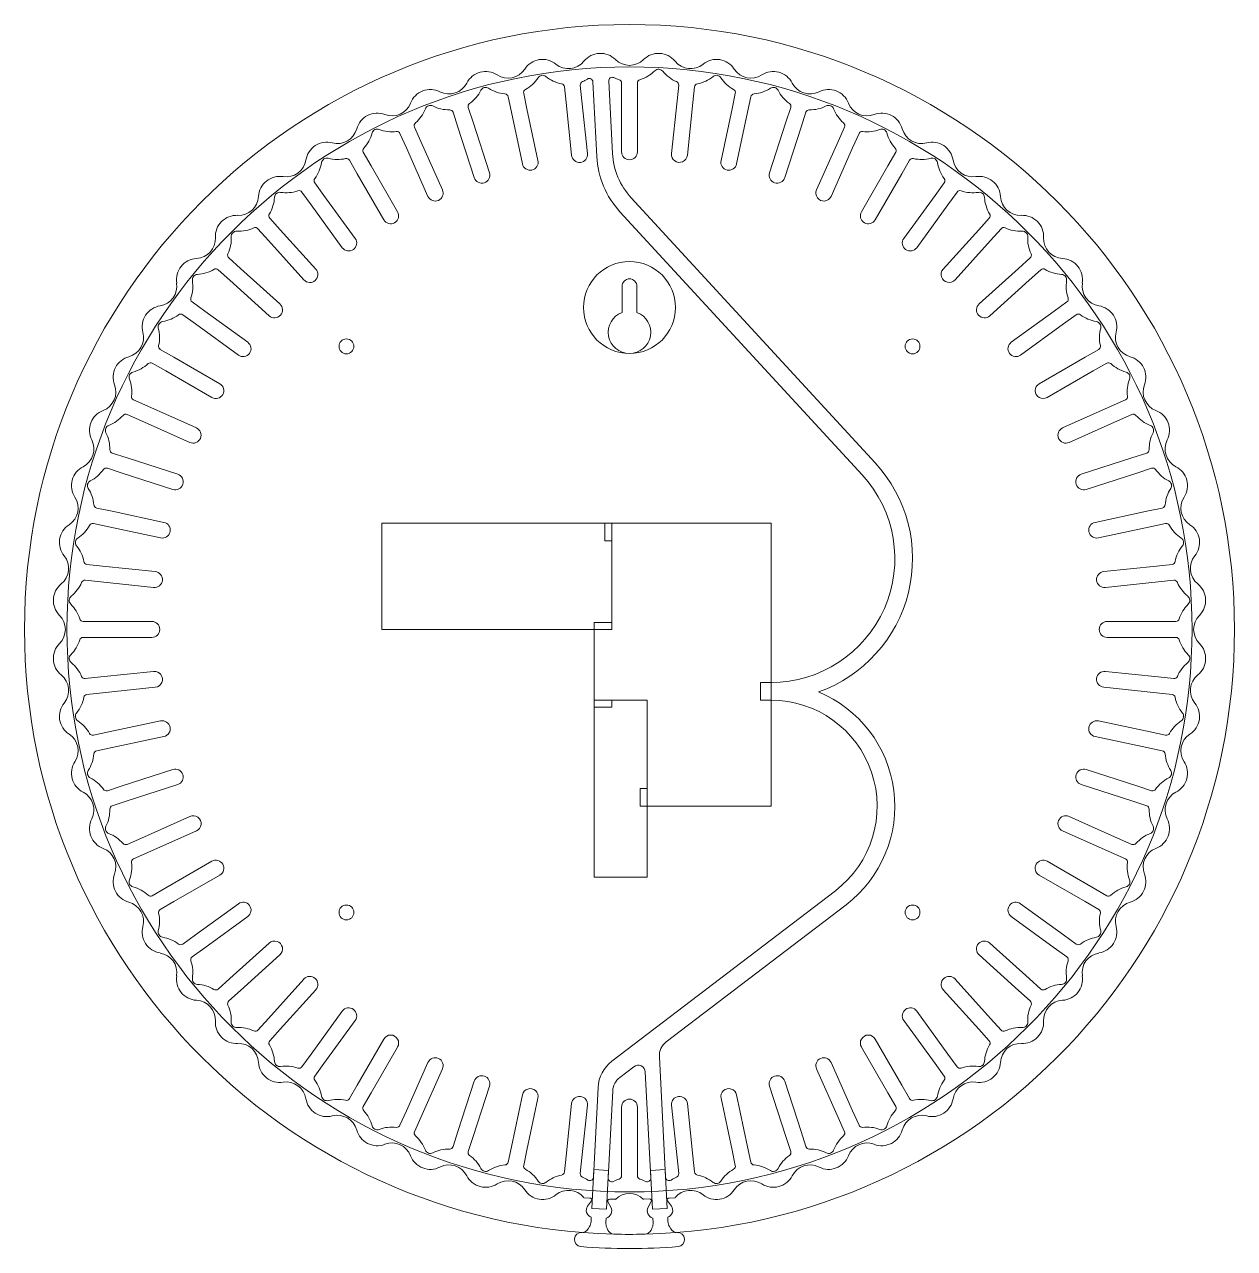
# Model space of a CAD drawing. Header units: millimetres. Extents: x 29 to 371, y 25 to 771.
# Drawn here: x 29 to 371, y 25 to 371 of the extents above; entities that cross this region are included whole.
import ezdxf

# ---------------------------------------------------------------- set-up
doc = ezdxf.new("R2010")
doc.units = ezdxf.units.MM
for name, color, linetype, lineweight in [('cutout', 3, 'CONTINUOUS', 0), ('inner led slot', 6, 'CONTINUOUS', 0), ('pocket', 5, 'CONTINUOUS', 0), ('rear access', 2, 'CONTINUOUS', 0), ('strip', 4, 'CONTINUOUS', 0), ('wires', 1, 'CONTINUOUS', 0)]:
    doc.layers.add(name, color=color, linetype=linetype, lineweight=lineweight)

msp = doc.modelspace()

# ---------------------------------------------------------------- linework, layer by layer
at = {"layer": 'cutout'}
msp.add_circle((200, 200), 171, dxfattribs=at)
at = {"layer": 'inner led slot'}
for p, q in [((181.62, 353.35), (182.08, 348.94)), ((186.1, 353.82), (186.56, 349.41)), ((213.9, 353.82), (213.44, 349.41)), ((218.38, 353.35), (217.92, 348.94)), ((165.69, 350.59), (166.61, 346.25)), ((170.09, 351.52), (171.01, 347.19)), ((229.91, 351.52), (228.99, 347.19)), ((234.31, 350.59), (233.39, 346.25)), ((150.14, 346.18), (151.51, 341.96)), ((154.42, 347.57), (155.79, 343.35)), ((245.58, 347.57), (244.21, 343.35)), ((249.86, 346.18), (248.49, 341.96)), ((135.13, 340.17), (136.93, 336.12)), ((139.24, 342), (141.04, 337.95)), ((260.76, 342), (258.96, 337.95)), ((264.87, 340.17), (263.07, 336.12)), ((120.84, 332.62), (123.05, 328.78)), ((124.73, 334.87), (126.95, 331.03)), ((275.27, 334.87), (273.05, 331.03)), ((279.16, 332.62), (276.95, 328.78)), ((111.05, 326.26), (113.65, 322.68)), ((288.95, 326.26), (286.35, 322.68)), ((107.41, 323.62), (110.01, 320.03)), ((292.59, 323.62), (289.99, 320.03)), ((98.34, 316.27), (101.3, 312.98)), ((301.66, 316.27), (298.7, 312.98)), ((94.99, 313.26), (97.96, 309.97)), ((305.01, 313.26), (302.04, 309.97)), ((86.74, 305.01), (90.03, 302.04)), ((313.26, 305.01), (309.97, 302.04)), ((83.73, 301.66), (87.02, 298.7)), ((316.27, 301.66), (312.98, 298.7)), ((76.38, 292.59), (79.97, 289.99)), ((323.62, 292.59), (320.03, 289.99)), ((73.74, 288.95), (77.32, 286.35)), ((326.26, 288.95), (322.68, 286.35)), ((67.38, 279.16), (71.22, 276.95)), ((332.62, 279.16), (328.78, 276.95)), ((65.13, 275.27), (68.97, 273.05)), ((334.87, 275.27), (331.03, 273.05)), ((59.83, 264.87), (63.88, 263.07)), ((340.17, 264.87), (336.12, 263.07)), ((58, 260.76), (62.05, 258.96)), ((342, 260.76), (337.95, 258.96)), ((53.82, 249.86), (58.04, 248.49)), ((346.18, 249.86), (341.96, 248.49)), ((52.43, 245.58), (56.65, 244.21)), ((347.57, 245.58), (343.35, 244.21)), ((49.41, 234.31), (53.75, 233.39)), ((350.59, 234.31), (346.25, 233.39)), ((48.48, 229.91), (52.81, 228.99)), ((351.52, 229.91), (347.19, 228.99)), ((46.65, 218.38), (51.06, 217.92)), ((353.35, 218.38), (348.94, 217.92)), ((46.18, 213.9), (50.59, 213.44)), ((353.82, 213.9), (349.41, 213.44)), ((45.57, 202.25), (50, 202.25)), ((354.43, 202.25), (350, 202.25)), ((45.57, 197.75), (50, 197.75)), ((354.43, 197.75), (350, 197.75)), ((46.18, 186.1), (50.59, 186.56)), ((353.82, 186.1), (349.41, 186.56)), ((46.65, 181.62), (51.06, 182.08)), ((353.35, 181.62), (348.94, 182.08)), ((48.48, 170.09), (52.81, 171.01)), ((351.52, 170.09), (347.19, 171.01)), ((49.41, 165.69), (53.75, 166.61)), ((350.59, 165.69), (346.25, 166.61)), ((52.43, 154.42), (56.65, 155.79)), ((347.57, 154.42), (343.35, 155.79)), ((53.82, 150.14), (58.04, 151.51)), ((346.18, 150.14), (341.96, 151.51)), ((58, 139.24), (62.05, 141.04)), ((342, 139.24), (337.95, 141.04)), ((59.83, 135.13), (63.88, 136.93)), ((340.17, 135.13), (336.12, 136.93)), ((65.13, 124.73), (68.97, 126.95)), ((334.87, 124.73), (331.03, 126.95)), ((67.38, 120.84), (71.22, 123.05)), ((332.62, 120.84), (328.78, 123.05)), ((73.74, 111.05), (77.32, 113.65)), ((326.26, 111.05), (322.68, 113.65)), ((76.38, 107.41), (79.97, 110.01)), ((323.62, 107.41), (320.03, 110.01)), ((83.73, 98.34), (87.02, 101.3)), ((316.27, 98.34), (312.98, 101.3)), ((86.74, 94.99), (90.03, 97.96)), ((313.26, 94.99), (309.97, 97.96)), ((94.99, 86.74), (97.96, 90.03)), ((305.01, 86.74), (302.04, 90.03)), ((98.34, 83.73), (101.3, 87.02)), ((301.66, 83.73), (298.7, 87.02)), ((107.41, 76.38), (110.01, 79.97)), ((292.59, 76.38), (289.99, 79.97)), ((111.05, 73.74), (113.65, 77.32)), ((288.95, 73.74), (286.35, 77.32)), ((120.84, 67.38), (123.05, 71.22)), ((279.16, 67.38), (276.95, 71.22)), ((124.73, 65.13), (126.95, 68.97)), ((275.27, 65.13), (273.05, 68.97)), ((135.13, 59.83), (136.93, 63.88)), ((264.87, 59.83), (263.07, 63.88)), ((139.24, 58), (141.04, 62.05)), ((260.76, 58), (258.96, 62.05)), ((150.14, 53.82), (151.51, 58.04)), ((154.42, 52.43), (155.79, 56.65)), ((245.58, 52.43), (244.21, 56.65)), ((249.86, 53.82), (248.49, 58.04)), ((165.69, 49.41), (166.61, 53.75)), ((170.09, 48.48), (171.01, 52.81)), ((229.91, 48.48), (228.99, 52.81)), ((234.31, 49.41), (233.39, 53.75)), ((181.62, 46.65), (182.08, 51.06)), ((186.1, 46.18), (186.56, 50.59)), ((197.75, 45.57), (197.75, 50)), ((202.25, 45.57), (202.25, 50)), ((213.9, 46.18), (213.44, 50.59)), ((218.38, 46.65), (217.92, 51.06))]:
    msp.add_line(p, q, dxfattribs=at)
at = {"layer": 'inner led slot', "color": 6}
for p, q in [((197.75, 354.43), (197.75, 350)), ((202.25, 354.43), (202.25, 350)), ((197.75, 350), (197.75, 335)), ((202.25, 350), (202.25, 335)), ((166.61, 346.25), (169.73, 331.58)), ((171.01, 347.19), (174.13, 332.52)), ((182.08, 348.94), (183.65, 334.03)), ((186.56, 349.41), (188.13, 334.5)), ((213.44, 349.41), (211.87, 334.5)), ((217.92, 348.94), (216.35, 334.03)), ((228.99, 347.19), (225.87, 332.52)), ((233.39, 346.25), (230.27, 331.58)), ((155.79, 343.35), (160.42, 329.09)), ((244.21, 343.35), (239.58, 329.09)), ((151.51, 341.96), (156.14, 327.7)), ((248.49, 341.96), (243.86, 327.7)), ((136.93, 336.12), (143.04, 322.41)), ((141.04, 337.95), (147.15, 324.24)), ((258.96, 337.95), (252.85, 324.24)), ((263.07, 336.12), (256.96, 322.41)), ((123.05, 328.78), (130.55, 315.79)), ((126.95, 331.03), (134.45, 318.04)), ((273.05, 331.03), (265.55, 318.04)), ((276.95, 328.78), (269.45, 315.79)), ((113.65, 322.68), (122.47, 310.54)), ((286.35, 322.68), (277.53, 310.54)), ((110.01, 320.03), (118.83, 307.89)), ((289.99, 320.03), (281.17, 307.89)), ((101.3, 312.98), (111.34, 301.83)), ((298.7, 312.98), (288.66, 301.83)), ((97.96, 309.97), (108, 298.82)), ((302.04, 309.97), (292, 298.82)), ((90.03, 302.04), (101.18, 292)), ((309.97, 302.04), (298.82, 292)), ((87.02, 298.7), (98.17, 288.66)), ((312.98, 298.7), (301.83, 288.66)), ((79.97, 289.99), (92.11, 281.17)), ((320.03, 289.99), (307.89, 281.17)), ((77.32, 286.35), (89.46, 277.53)), ((322.68, 286.35), (310.54, 277.53)), ((71.22, 276.95), (84.21, 269.45)), ((328.78, 276.95), (315.79, 269.45)), ((68.97, 273.05), (81.96, 265.55)), ((331.03, 273.05), (318.04, 265.55)), ((63.88, 263.07), (77.59, 256.96)), ((336.12, 263.07), (322.41, 256.96)), ((62.05, 258.96), (75.76, 252.85)), ((337.95, 258.96), (324.24, 252.85)), ((58.04, 248.49), (72.3, 243.86)), ((341.96, 248.49), (327.7, 243.86)), ((56.65, 244.21), (70.91, 239.58)), ((343.35, 244.21), (329.09, 239.58)), ((53.75, 233.39), (68.42, 230.27)), ((346.25, 233.39), (331.58, 230.27)), ((52.81, 228.99), (67.48, 225.87)), ((347.19, 228.99), (332.52, 225.87)), ((51.06, 217.92), (65.97, 216.35)), ((348.94, 217.92), (334.03, 216.35)), ((50.59, 213.44), (65.5, 211.87)), ((349.41, 213.44), (334.5, 211.87)), ((50, 202.25), (65, 202.25)), ((350, 202.25), (335, 202.25)), ((50, 197.75), (65, 197.75)), ((350, 197.75), (335, 197.75)), ((50.59, 186.56), (65.5, 188.13)), ((349.41, 186.56), (334.5, 188.13)), ((51.06, 182.08), (65.97, 183.65)), ((348.94, 182.08), (334.03, 183.65)), ((52.81, 171.01), (67.48, 174.13)), ((347.19, 171.01), (332.52, 174.13)), ((53.75, 166.61), (68.42, 169.73)), ((346.25, 166.61), (331.58, 169.73)), ((56.65, 155.79), (70.91, 160.42)), ((343.35, 155.79), (329.09, 160.42)), ((58.04, 151.51), (72.3, 156.14)), ((341.96, 151.51), (327.7, 156.14)), ((62.05, 141.04), (75.76, 147.15)), ((337.95, 141.04), (324.24, 147.15)), ((63.88, 136.93), (77.59, 143.04)), ((336.12, 136.93), (322.41, 143.04)), ((68.97, 126.95), (81.96, 134.45)), ((331.03, 126.95), (318.04, 134.45)), ((71.22, 123.05), (84.21, 130.55)), ((328.78, 123.05), (315.79, 130.55)), ((77.32, 113.65), (89.46, 122.47)), ((322.68, 113.65), (310.54, 122.47)), ((79.97, 110.01), (92.11, 118.83)), ((320.03, 110.01), (307.89, 118.83)), ((87.02, 101.3), (98.17, 111.34)), ((312.98, 101.3), (301.83, 111.34)), ((90.03, 97.96), (101.18, 108)), ((309.97, 97.96), (298.82, 108)), ((97.96, 90.03), (108, 101.18)), ((302.04, 90.03), (292, 101.18)), ((101.3, 87.02), (111.34, 98.17)), ((298.7, 87.02), (288.66, 98.17)), ((110.01, 79.97), (118.83, 92.11)), ((289.99, 79.97), (281.17, 92.11)), ((113.65, 77.32), (122.47, 89.46)), ((286.35, 77.32), (277.53, 89.46)), ((123.05, 71.22), (130.55, 84.21)), ((276.95, 71.22), (269.45, 84.21)), ((126.95, 68.97), (134.45, 81.96)), ((273.05, 68.97), (265.55, 81.96)), ((136.93, 63.88), (143.04, 77.59)), ((263.07, 63.88), (256.96, 77.59)), ((141.04, 62.05), (147.15, 75.76)), ((258.96, 62.05), (252.85, 75.76)), ((151.51, 58.04), (156.14, 72.3)), ((155.79, 56.65), (160.42, 70.91)), ((244.21, 56.65), (239.58, 70.91)), ((248.49, 58.04), (243.86, 72.3)), ((166.61, 53.75), (169.73, 68.42)), ((171.01, 52.81), (174.13, 67.48)), ((182.08, 51.06), (183.65, 65.97)), ((217.92, 51.06), (216.35, 65.97)), ((228.99, 52.81), (225.87, 67.48)), ((233.39, 53.75), (230.27, 68.42)), ((186.56, 50.59), (188.13, 65.5)), ((197.75, 50), (197.75, 65)), ((202.25, 50), (202.25, 65)), ((213.44, 50.59), (211.87, 65.5))]:
    msp.add_line(p, q, dxfattribs=at)
at = {"layer": 'inner led slot'}
for centre, radius, start, end in [((175.43, 355.13), 6, 51.075, 146.925), ((182.74, 364.18), 5.64, 231.075, 320.925), ((191.78, 356.85), 6, 45.075, 140.925), ((200, 365.09), 5.64, 225.075, 314.925), ((208.22, 356.85), 6, 39.075, 134.925), ((217.26, 364.18), 5.64, 219.075, 308.925), ((224.57, 355.13), 6, 33.075, 128.925), ((159.35, 351.71), 6, 57.075, 152.925), ((165.68, 361.48), 5.64, 237.075, 326.925), ((175.43, 355.13), 1.5, 51.075, 146.925), ((217.26, 364.18), 10.14, 219.075, 247.0378), ((224.57, 355.13), 1.5, 33.075, 128.925), ((234.32, 361.48), 5.64, 213.075, 302.925), ((240.65, 351.71), 6, 27.075, 122.925), ((148.99, 357.01), 5.64, 243.075, 332.925), ((159.35, 351.71), 1.5, 57.075, 152.925), ((165.68, 361.48), 10.14, 237.075, 265.0378), ((165.68, 361.48), 10.14, 298.9622, 326.925), ((182.74, 364.18), 10.14, 231.075, 259.0378), ((180.63, 353.25), 1, 6, 79.0378), ((187.09, 353.93), 1, 112.9622, 186), ((212.91, 353.93), 1, 354, 67.0378), ((219.37, 353.25), 1, 100.9622, 174), ((217.26, 364.18), 10.14, 280.9622, 308.925), ((234.32, 361.48), 10.14, 213.075, 241.0378), ((234.32, 361.48), 10.14, 274.9622, 302.925), ((240.65, 351.71), 1.5, 27.075, 122.925), ((251.01, 357.01), 5.64, 207.075, 296.925), ((143.71, 346.63), 6, 63.075, 158.925), ((148.99, 357.01), 10.14, 304.9622, 332.925), ((164.71, 350.38), 1, 12, 85.0378), ((171.07, 351.73), 1, 118.9622, 192), ((228.93, 351.73), 1, 348, 61.0378), ((235.29, 350.38), 1, 94.9622, 168), ((251.01, 357.01), 10.14, 207.075, 235.0378), ((256.29, 346.63), 6, 21.075, 116.925), ((132.85, 350.81), 5.64, 249.075, 338.925), ((132.85, 350.81), 10.14, 310.9622, 338.925), ((143.71, 346.63), 1.5, 63.075, 158.925), ((148.99, 357.01), 10.14, 243.075, 271.0378), ((149.19, 345.87), 1, 18, 91.0378), ((155.37, 347.88), 1, 124.9622, 198), ((244.63, 347.88), 1, 342, 55.0378), ((250.81, 345.87), 1, 88.9622, 162), ((251.01, 357.01), 10.14, 268.9622, 296.925), ((256.29, 346.63), 1.5, 21.075, 116.925), ((267.15, 350.81), 10.14, 201.075, 229.0378), ((267.15, 350.81), 5.64, 201.075, 290.925), ((128.7, 339.94), 6, 69.075, 164.925), ((140.16, 342.4), 1, 130.9622, 204), ((259.84, 342.4), 1, 336, 49.0378), ((271.3, 339.94), 6, 15.075, 110.925), ((117.46, 342.97), 5.64, 255.075, 344.925), ((117.46, 342.97), 10.14, 316.9622, 344.925), ((128.7, 339.94), 1.5, 69.075, 164.925), ((132.85, 350.81), 10.14, 249.075, 277.0378), ((134.22, 339.76), 1, 24, 97.0378), ((265.78, 339.76), 1, 82.9622, 156), ((267.15, 350.81), 10.14, 262.9622, 290.925), ((271.3, 339.94), 1.5, 15.075, 110.925), ((282.54, 342.97), 10.14, 195.075, 223.0378), ((282.54, 342.97), 5.64, 195.075, 284.925), ((114.46, 331.72), 6, 75.075, 170.925), ((125.6, 335.37), 1, 136.9622, 210), ((274.4, 335.37), 1, 330, 43.0378), ((285.54, 331.72), 6, 9.075, 104.925), ((102.96, 333.56), 5.64, 261.075, 350.925), ((114.46, 331.72), 1.5, 75.075, 170.925), ((117.46, 342.97), 10.14, 255.075, 283.0378), ((119.97, 332.12), 1, 30, 103.0378), ((280.03, 332.12), 1, 76.9622, 150), ((282.54, 342.97), 10.14, 256.9622, 284.925), ((285.54, 331.72), 1.5, 9.075, 104.925), ((297.04, 333.56), 5.64, 189.075, 278.925), ((102.96, 333.56), 10.14, 322.9622, 350.925), ((297.04, 333.56), 10.14, 189.075, 217.0378), ((101.16, 322.06), 6, 81.075, 176.925), ((111.86, 326.85), 1, 142.9622, 216), ((288.14, 326.85), 1, 324, 37.0378), ((298.84, 322.06), 6, 3.075, 98.925), ((89.54, 322.68), 5.64, 267.075, 356.925), ((89.54, 322.68), 10.14, 328.9622, 356.925), ((101.16, 322.06), 1.5, 81.075, 176.925), ((102.96, 333.56), 10.14, 261.075, 289.0378), ((106.6, 323.03), 1, 36, 109.0378), ((293.4, 323.03), 1, 70.9622, 144), ((297.04, 333.56), 10.14, 250.9622, 278.925), ((298.84, 322.06), 1.5, 3.075, 98.925), ((310.46, 322.68), 10.14, 183.075, 211.0378), ((310.46, 322.68), 5.64, 183.075, 272.925), ((88.94, 311.06), 6, 87.075, 182.925), ((99.08, 316.94), 1, 148.9622, 222), ((300.92, 316.94), 1, 318, 31.0378), ((311.06, 311.06), 6, 357.075, 92.925), ((88.94, 311.06), 1.5, 87.075, 182.925), ((89.54, 322.68), 10.14, 267.075, 295.0378), ((94.25, 312.59), 1, 42, 115.0378), ((305.75, 312.59), 1, 64.9622, 138), ((310.46, 322.68), 10.14, 244.9622, 272.925), ((311.06, 311.06), 1.5, 357.075, 92.925), ((77.32, 310.46), 5.64, 273.075, 2.925), ((77.32, 310.46), 10.14, 334.9622, 2.925), ((322.68, 310.46), 10.14, 177.075, 205.0378), ((322.68, 310.46), 5.64, 177.075, 266.925), ((77.94, 298.84), 6, 93.075, 188.925), ((87.41, 305.75), 1, 154.9622, 228), ((312.59, 305.75), 1, 312, 25.0378), ((322.06, 298.84), 6, 351.075, 86.925), ((77.32, 310.46), 10.14, 273.075, 301.0378), ((83.06, 300.92), 1, 48, 121.0378), ((316.94, 300.92), 1, 58.9622, 132), ((322.68, 310.46), 10.14, 238.9622, 266.925), ((66.44, 297.04), 5.64, 279.075, 8.925), ((66.44, 297.04), 10.14, 340.9622, 8.925), ((77.94, 298.84), 1.5, 93.075, 188.925), ((322.06, 298.84), 1.5, 351.075, 86.925), ((333.56, 297.04), 10.14, 171.075, 199.0378), ((333.56, 297.04), 5.64, 171.075, 260.925), ((68.28, 285.54), 6, 99.075, 194.925), ((76.97, 293.4), 1, 160.9622, 234), ((323.03, 293.4), 1, 306, 19.0378), ((331.72, 285.54), 6, 345.075, 80.925), ((66.44, 297.04), 10.14, 279.075, 307.0378), ((73.15, 288.14), 1, 54, 127.0378), ((326.85, 288.14), 1, 52.9622, 126), ((333.56, 297.04), 10.14, 232.9622, 260.925), ((57.03, 282.54), 5.64, 285.075, 14.925), ((68.28, 285.54), 1.5, 99.075, 194.925), ((57.03, 282.54), 10.14, 346.9622, 14.925), ((331.72, 285.54), 1.5, 345.075, 80.925), ((342.97, 282.54), 10.14, 165.075, 193.0378), ((342.97, 282.54), 5.64, 165.075, 254.925), ((60.06, 271.3), 6, 105.075, 200.925), ((67.88, 280.03), 1, 166.9622, 240), ((332.12, 280.03), 1, 300, 13.0378), ((339.94, 271.3), 6, 339.075, 74.925), ((57.03, 282.54), 10.14, 285.075, 313.0378), ((64.63, 274.4), 1, 60, 133.0378), ((335.37, 274.4), 1, 46.9622, 120), ((342.97, 282.54), 10.14, 226.9622, 254.925), ((60.06, 271.3), 1.5, 105.075, 200.925), ((49.19, 267.15), 10.14, 352.9622, 20.925), ((339.94, 271.3), 1.5, 339.075, 74.925), ((350.81, 267.15), 10.14, 159.075, 187.0378), ((49.19, 267.15), 5.64, 291.075, 20.925), ((350.81, 267.15), 5.64, 159.075, 248.925), ((60.24, 265.78), 1, 172.9622, 246), ((339.76, 265.78), 1, 294, 7.0378), ((53.37, 256.29), 6, 111.075, 206.925), ((49.19, 267.15), 10.14, 291.075, 319.0378), ((57.6, 259.84), 1, 66, 139.0378), ((342.4, 259.84), 1, 40.9622, 114), ((350.81, 267.15), 10.14, 220.9622, 248.925), ((346.63, 256.29), 6, 333.075, 68.925), ((53.37, 256.29), 1.5, 111.075, 206.925), ((346.63, 256.29), 1.5, 333.075, 68.925), ((42.99, 251.01), 5.64, 297.075, 26.925), ((42.99, 251.01), 10.14, 358.9622, 26.925), ((357.01, 251.01), 10.14, 153.075, 181.0378), ((357.01, 251.01), 5.64, 153.075, 242.925), ((54.13, 250.81), 1, 178.9622, 252), ((345.87, 250.81), 1, 288, 1.0378), ((48.29, 240.65), 6, 117.075, 212.925), ((351.71, 240.65), 6, 327.075, 62.925), ((42.99, 251.01), 10.14, 297.075, 325.0378), ((52.12, 244.63), 1, 72, 145.0378), ((347.88, 244.63), 1, 34.9622, 108), ((357.01, 251.01), 10.14, 214.9622, 242.925), ((48.29, 240.65), 1.5, 117.075, 212.925), ((38.52, 234.32), 10.14, 4.9622, 32.925), ((361.48, 234.32), 10.14, 147.075, 175.0378), ((351.71, 240.65), 1.5, 327.075, 62.925), ((38.52, 234.32), 5.64, 303.075, 32.925), ((361.48, 234.32), 5.64, 147.075, 236.925), ((49.62, 235.29), 1, 184.9622, 258), ((350.38, 235.29), 1, 282, 355.0378), ((44.87, 224.57), 6, 123.075, 218.925), ((38.52, 234.32), 10.14, 303.075, 331.0378), ((48.27, 228.93), 1, 78, 151.0378), ((351.73, 228.93), 1, 28.9622, 102), ((361.48, 234.32), 10.14, 208.9622, 236.925), ((355.13, 224.57), 6, 321.075, 56.925), ((44.87, 224.57), 1.5, 123.075, 218.925), ((355.13, 224.57), 1.5, 321.075, 56.925), ((35.82, 217.26), 10.14, 10.9622, 38.925), ((364.18, 217.26), 10.14, 141.075, 169.0378), ((35.82, 217.26), 5.64, 309.075, 38.925), ((46.75, 219.37), 1, 190.9622, 264), ((353.25, 219.37), 1, 276, 349.0378), ((364.18, 217.26), 5.64, 141.075, 230.925), ((43.15, 208.22), 6, 129.075, 224.925), ((35.82, 217.26), 10.14, 309.075, 337.0378), ((46.07, 212.91), 1, 84, 157.0378), ((353.93, 212.91), 1, 22.9622, 96), ((364.18, 217.26), 10.14, 202.9622, 230.925), ((356.85, 208.22), 6, 315.075, 50.925), ((43.15, 208.22), 1.5, 129.075, 224.925), ((356.85, 208.22), 1.5, 315.075, 50.925), ((34.91, 200), 10.14, 16.9622, 44.925), ((365.09, 200), 10.14, 135.075, 163.0378), ((34.91, 200), 5.64, 315.075, 44.925), ((45.57, 203.25), 1, 196.9622, 270), ((354.43, 203.25), 1, 270, 343.0378), ((365.09, 200), 5.64, 135.075, 224.925), ((45.57, 196.75), 1, 90, 163.0378), ((354.43, 196.75), 1, 16.9622, 90), ((43.15, 191.78), 6, 135.075, 230.925), ((34.91, 200), 10.14, 315.075, 343.0378), ((365.09, 200), 10.14, 196.9622, 224.925), ((356.85, 191.78), 6, 309.075, 44.925), ((43.15, 191.78), 1.5, 135.075, 230.925), ((35.82, 182.74), 10.14, 22.9622, 50.925), ((364.18, 182.74), 10.14, 129.075, 157.0378), ((356.85, 191.78), 1.5, 309.075, 44.925), ((35.82, 182.74), 5.64, 321.075, 50.925), ((364.18, 182.74), 5.64, 129.075, 218.925), ((46.07, 187.09), 1, 202.9622, 276), ((353.93, 187.09), 1, 264, 337.0378), ((35.82, 182.74), 10.14, 321.075, 349.0378), ((46.75, 180.63), 1, 96, 169.0378), ((353.25, 180.63), 1, 10.9622, 84), ((364.18, 182.74), 10.14, 190.9622, 218.925), ((44.87, 175.43), 6, 141.075, 236.925), ((355.13, 175.43), 6, 303.075, 38.925), ((44.87, 175.43), 1.5, 141.075, 236.925), ((38.52, 165.68), 10.14, 28.9622, 56.925), ((361.48, 165.68), 10.14, 123.075, 151.0378), ((355.13, 175.43), 1.5, 303.075, 38.925), ((38.52, 165.68), 5.64, 327.075, 56.925), ((48.27, 171.07), 1, 208.9622, 282), ((351.73, 171.07), 1, 258, 331.0378), ((361.48, 165.68), 5.64, 123.075, 212.925), ((38.52, 165.68), 10.14, 327.075, 355.0378), ((49.62, 164.71), 1, 102, 175.0378), ((350.38, 164.71), 1, 4.9622, 78), ((361.48, 165.68), 10.14, 184.9622, 212.925), ((48.29, 159.35), 6, 147.075, 242.925), ((48.29, 159.35), 1.5, 147.075, 242.925), ((351.71, 159.35), 1.5, 297.075, 32.925), ((351.71, 159.35), 6, 297.075, 32.925), ((42.99, 148.99), 10.14, 34.9622, 62.925), ((357.01, 148.99), 10.14, 117.075, 145.0378), ((42.99, 148.99), 5.64, 333.075, 62.925), ((52.12, 155.37), 1, 214.9622, 288), ((347.88, 155.37), 1, 252, 325.0378), ((357.01, 148.99), 5.64, 117.075, 206.925), ((42.99, 148.99), 10.14, 333.075, 1.0378), ((54.13, 149.19), 1, 108, 181.0378), ((345.87, 149.19), 1, 358.9622, 72), ((357.01, 148.99), 10.14, 178.9622, 206.925), ((53.37, 143.71), 6, 153.075, 248.925), ((346.63, 143.71), 6, 291.075, 26.925), ((53.37, 143.71), 1.5, 153.075, 248.925), ((49.19, 132.85), 10.14, 40.9622, 68.925), ((350.81, 132.85), 10.14, 111.075, 139.0378), ((346.63, 143.71), 1.5, 291.075, 26.925), ((57.6, 140.16), 1, 220.9622, 294), ((342.4, 140.16), 1, 246, 319.0378), ((49.19, 132.85), 5.64, 339.075, 68.925), ((60.24, 134.22), 1, 114, 187.0378), ((339.76, 134.22), 1, 352.9622, 66), ((350.81, 132.85), 5.64, 111.075, 200.925), ((49.19, 132.85), 10.14, 339.075, 7.0378), ((350.81, 132.85), 10.14, 172.9622, 200.925), ((60.06, 128.7), 6, 159.075, 254.925), ((60.06, 128.7), 1.5, 159.075, 254.925), ((339.94, 128.7), 1.5, 285.075, 20.925), ((339.94, 128.7), 6, 285.075, 20.925), ((57.03, 117.46), 10.14, 46.9622, 74.925), ((64.63, 125.6), 1, 226.9622, 300), ((335.37, 125.6), 1, 240, 313.0378), ((342.97, 117.46), 10.14, 105.075, 133.0378), ((57.03, 117.46), 5.64, 345.075, 74.925), ((342.97, 117.46), 5.64, 105.075, 194.925), ((57.03, 117.46), 10.14, 345.075, 13.0378), ((67.88, 119.97), 1, 120, 193.0378), ((332.12, 119.97), 1, 346.9622, 60), ((342.97, 117.46), 10.14, 166.9622, 194.925), ((68.28, 114.46), 6, 165.075, 260.925), ((68.28, 114.46), 1.5, 165.075, 260.925), ((331.72, 114.46), 1.5, 279.075, 14.925), ((331.72, 114.46), 6, 279.075, 14.925), ((66.44, 102.96), 10.14, 52.9622, 80.925), ((73.15, 111.86), 1, 232.9622, 306), ((326.85, 111.86), 1, 234, 307.0378), ((333.56, 102.96), 10.14, 99.075, 127.0378), ((66.44, 102.96), 5.64, 351.075, 80.925), ((76.97, 106.6), 1, 126, 199.0378), ((323.03, 106.6), 1, 340.9622, 54), ((333.56, 102.96), 5.64, 99.075, 188.925), ((66.44, 102.96), 10.14, 351.075, 19.0378), ((333.56, 102.96), 10.14, 160.9622, 188.925), ((77.94, 101.16), 6, 171.075, 266.925), ((77.94, 101.16), 1.5, 171.075, 266.925), ((322.06, 101.16), 1.5, 273.075, 8.925), ((322.06, 101.16), 6, 273.075, 8.925), ((77.32, 89.54), 10.14, 58.9622, 86.925), ((83.06, 99.08), 1, 238.9622, 312), ((316.94, 99.08), 1, 228, 301.0378), ((322.68, 89.54), 10.14, 93.075, 121.0378), ((77.32, 89.54), 5.64, 357.075, 86.925), ((87.41, 94.25), 1, 132, 205.0378), ((77.32, 89.54), 10.14, 357.075, 25.0378), ((322.68, 89.54), 10.14, 154.9622, 182.925), ((312.59, 94.25), 1, 334.9622, 48), ((322.68, 89.54), 5.64, 93.075, 182.925), ((88.94, 88.94), 6, 177.075, 272.925), ((88.94, 88.94), 1.5, 177.075, 272.925), ((89.54, 77.32), 10.14, 64.9622, 92.925), ((94.25, 87.41), 1, 244.9622, 318), ((305.75, 87.41), 1, 222, 295.0378), ((310.46, 77.32), 10.14, 87.075, 115.0378), ((311.06, 88.94), 6, 267.075, 2.925), ((311.06, 88.94), 1.5, 267.075, 2.925), ((99.08, 83.06), 1, 138, 211.0378), ((300.92, 83.06), 1, 328.9622, 42), ((89.54, 77.32), 5.64, 3.075, 92.925), ((89.54, 77.32), 10.14, 3.075, 31.0378), ((310.46, 77.32), 10.14, 148.9622, 176.925), ((310.46, 77.32), 5.64, 87.075, 176.925), ((101.16, 77.94), 6, 183.075, 278.925), ((101.16, 77.94), 1.5, 183.075, 278.925), ((102.96, 66.44), 10.14, 70.9622, 98.925), ((106.6, 76.97), 1, 250.9622, 324), ((293.4, 76.97), 1, 216, 289.0378), ((297.04, 66.44), 10.14, 81.075, 109.0378), ((298.84, 77.94), 6, 261.075, 356.925), ((298.84, 77.94), 1.5, 261.075, 356.925), ((111.86, 73.15), 1, 144, 217.0378), ((288.14, 73.15), 1, 322.9622, 36), ((102.96, 66.44), 5.64, 9.075, 98.925), ((102.96, 66.44), 10.14, 9.075, 37.0378), ((297.04, 66.44), 10.14, 142.9622, 170.925), ((297.04, 66.44), 5.64, 81.075, 170.925), ((114.46, 68.28), 6, 189.075, 284.925), ((114.46, 68.28), 1.5, 189.075, 284.925), ((117.46, 57.03), 10.14, 76.9622, 104.925), ((119.97, 67.88), 1, 256.9622, 330), ((280.03, 67.88), 1, 210, 283.0378), ((282.54, 57.03), 10.14, 75.075, 103.0378), ((285.54, 68.28), 6, 255.075, 350.925), ((285.54, 68.28), 1.5, 255.075, 350.925), ((117.46, 57.03), 5.64, 15.075, 104.925), ((125.6, 64.63), 1, 150, 223.0378), ((117.46, 57.03), 10.14, 15.075, 43.0378), ((282.54, 57.03), 10.14, 136.9622, 164.925), ((274.4, 64.63), 1, 316.9622, 30), ((282.54, 57.03), 5.64, 75.075, 164.925), ((128.7, 60.06), 1.5, 195.075, 290.925), ((132.85, 49.19), 10.14, 82.9622, 110.925), ((134.22, 60.24), 1, 262.9622, 336), ((265.78, 60.24), 1, 204, 277.0378), ((267.15, 49.19), 10.14, 69.075, 97.0378), ((271.3, 60.06), 1.5, 249.075, 344.925), ((128.7, 60.06), 6, 195.075, 290.925), ((140.16, 57.6), 1, 156, 229.0378), ((132.85, 49.19), 10.14, 21.075, 49.0378), ((267.15, 49.19), 10.14, 130.9622, 158.925), ((259.84, 57.6), 1, 310.9622, 24), ((271.3, 60.06), 6, 249.075, 344.925), ((132.85, 49.19), 5.64, 21.075, 110.925), ((143.71, 53.37), 1.5, 201.075, 296.925), ((148.99, 42.99), 10.14, 88.9622, 116.925), ((149.19, 54.13), 1, 268.9622, 342), ((155.37, 52.12), 1, 162, 235.0378), ((244.63, 52.12), 1, 304.9622, 18), ((250.81, 54.13), 1, 198, 271.0378), ((251.01, 42.99), 10.14, 63.075, 91.0378), ((256.29, 53.37), 1.5, 243.075, 338.925), ((267.15, 49.19), 5.64, 69.075, 158.925), ((143.71, 53.37), 6, 201.075, 296.925), ((148.99, 42.99), 5.64, 27.075, 116.925), ((148.99, 42.99), 10.14, 27.075, 55.0378), ((165.68, 38.52), 10.14, 94.9622, 122.925), ((164.71, 49.62), 1, 274.9622, 348), ((171.07, 48.27), 1, 168, 241.0378), ((228.93, 48.27), 1, 298.9622, 12), ((235.29, 49.62), 1, 192, 265.0378), ((234.32, 38.52), 10.14, 57.075, 85.0378), ((251.01, 42.99), 10.14, 124.9622, 152.925), ((251.01, 42.99), 5.64, 63.075, 152.925), ((256.29, 53.37), 6, 243.075, 338.925), ((159.35, 48.29), 6, 207.075, 302.925), ((159.35, 48.29), 1.5, 207.075, 302.925), ((165.68, 38.52), 10.14, 33.075, 61.0378), ((182.74, 35.82), 10.14, 100.9622, 128.925), ((180.63, 46.75), 1, 280.9622, 354), ((187.09, 46.07), 1, 174, 247.0378), ((182.74, 35.82), 10.14, 57.178, 67.0378), ((196.75, 45.57), 1, 286.9622, 360), ((203.25, 45.57), 1, 180, 253.0378), ((217.26, 35.82), 10.14, 112.9622, 122.822), ((212.91, 46.07), 1, 292.9622, 6), ((219.37, 46.75), 1, 186, 259.0378), ((217.26, 35.82), 10.14, 51.075, 79.0378), ((234.32, 38.52), 10.14, 118.9622, 146.925), ((240.65, 48.29), 6, 237.075, 332.925), ((240.65, 48.29), 1.5, 237.075, 332.925), ((165.68, 38.52), 5.64, 33.075, 122.925), ((175.43, 44.87), 6, 213.075, 308.925), ((175.43, 44.87), 1.5, 213.075, 308.925), ((200, 34.91), 10.14, 106.9622, 116.822), ((200, 34.91), 10.14, 63.178, 73.0378), ((224.57, 44.87), 6, 231.075, 326.925), ((224.57, 44.87), 1.5, 231.075, 326.925), ((234.32, 38.52), 5.64, 57.075, 146.925), ((182.74, 35.82), 5.64, 39.075, 128.925), ((200, 34.91), 5.64, 45.075, 134.925), ((217.26, 35.82), 5.64, 51.075, 140.925)]:
    msp.add_arc(centre, radius, start, end, dxfattribs=at)
at = {"layer": 'inner led slot', "color": 6}
for centre, radius, start, end in [((200, 365.09), 10.14, 286.9622, 314.925), ((208.22, 356.85), 1.5, 39.075, 134.925), ((182.74, 364.18), 10.14, 292.9622, 301.9366), ((200, 365.09), 10.14, 244.0634, 253.0378), ((196.75, 354.43), 1, 0, 73.0378), ((203.25, 354.43), 1, 106.9622, 180), ((171.93, 332.05), 2.25, 192, 12), ((185.89, 334.26), 2.25, 186, 6), ((200, 335), 2.25, 180, 0), ((214.11, 334.26), 2.25, 174, 354), ((228.07, 332.05), 2.25, 168, 348), ((158.28, 328.39), 2.25, 198, 18), ((241.72, 328.39), 2.25, 162, 342), ((145.09, 323.33), 2.25, 204, 24), ((254.91, 323.33), 2.25, 156, 336), ((132.5, 316.91), 2.25, 210, 30), ((267.5, 316.91), 2.25, 150, 330), ((120.65, 309.22), 2.25, 216, 36), ((279.35, 309.22), 2.25, 144, 324), ((109.67, 300.32), 2.25, 222, 42), ((290.33, 300.32), 2.25, 138, 318), ((99.68, 290.33), 2.25, 228, 48), ((300.32, 290.33), 2.25, 132, 312), ((90.78, 279.35), 2.25, 234, 54), ((309.22, 279.35), 2.25, 126, 306), ((83.09, 267.5), 2.25, 240, 60), ((316.91, 267.5), 2.25, 120, 300), ((76.67, 254.91), 2.25, 246, 66), ((323.33, 254.91), 2.25, 114, 294), ((71.61, 241.72), 2.25, 252, 72), ((328.39, 241.72), 2.25, 108, 288), ((67.95, 228.07), 2.25, 258, 78), ((332.05, 228.07), 2.25, 102, 282), ((65.74, 214.11), 2.25, 264, 84), ((334.26, 214.11), 2.25, 96, 276), ((65, 200), 2.25, 270, 90), ((335, 200), 2.25, 90, 270), ((65.74, 185.89), 2.25, 276, 96), ((334.26, 185.89), 2.25, 84, 264), ((67.95, 171.93), 2.25, 282, 102), ((332.05, 171.93), 2.25, 78, 258), ((71.61, 158.28), 2.25, 288, 108), ((328.39, 158.28), 2.25, 72, 252), ((76.67, 145.09), 2.25, 294, 114), ((323.33, 145.09), 2.25, 66, 246), ((83.09, 132.5), 2.25, 300, 120), ((316.91, 132.5), 2.25, 60, 240), ((90.78, 120.65), 2.25, 306, 126), ((309.22, 120.65), 2.25, 54, 234), ((99.68, 109.67), 2.25, 312, 132), ((300.32, 109.67), 2.25, 48, 228), ((109.67, 99.68), 2.25, 318, 138), ((290.33, 99.68), 2.25, 42, 222), ((120.65, 90.78), 2.25, 324, 144), ((279.35, 90.78), 2.25, 36, 216), ((132.5, 83.09), 2.25, 330, 150), ((267.5, 83.09), 2.25, 30, 210), ((145.09, 76.67), 2.25, 336, 156), ((254.91, 76.67), 2.25, 24, 204), ((158.28, 71.61), 2.25, 342, 162), ((241.72, 71.61), 2.25, 18, 198), ((171.93, 67.95), 2.25, 348, 168), ((228.07, 67.95), 2.25, 12, 192), ((185.89, 65.74), 2.25, 354, 174), ((200, 65), 2.25, 360, 180), ((214.11, 65.74), 2.25, 6, 186)]:
    msp.add_arc(centre, radius, start, end, dxfattribs=at)
at = {"layer": 'pocket', "color": 5}
for p, q in [((193, 230), (240, 230)), ((193, 225), (193, 230)), ((240, 230), (240, 150)), ((193, 225), (195, 225)), ((195, 225), (195, 202)), ((190, 202), (190, 200)), ((195, 202), (190, 202)), ((190, 178), (190, 200)), ((195, 178), (195, 180)), ((205, 180), (195, 180)), ((205, 155), (205, 180)), ((190, 178), (195, 178)), ((203, 150), (203, 155)), ((203, 155), (205, 155)), ((240, 150), (203, 150)), ((189.9, 47.32), (189.32, 36.33)), ((194.09, 47.1), (193.51, 36.11)), ((205.91, 47.1), (206.49, 36.11)), ((210.1, 47.32), (210.68, 36.33))]:
    msp.add_line(p, q, dxfattribs=at)
at = {"layer": 'pocket'}
for p, q in [((189.9, 47.32), (194.09, 47.1)), ((205.91, 47.1), (210.1, 47.32)), ((189.32, 36.33), (193.51, 36.11)), ((206.49, 36.11), (210.68, 36.33))]:
    msp.add_line(p, q, dxfattribs=at)
at = {"layer": 'pocket', "color": 5}
msp.add_circle((200, 291), 13, dxfattribs=at)
at = {"layer": 'rear access', "color": 2}
for p, q in [((197.9, 297), (197.9, 289.62)), ((202.1, 297), (202.1, 289.62)), ((130, 230), (130, 200)), ((130, 230), (195, 230)), ((195, 200), (195, 230)), ((195, 200), (130, 200)), ((190, 180), (190, 130)), ((190, 180), (205, 180)), ((205, 180), (205, 130)), ((205, 130), (190, 130))]:
    msp.add_line(p, q, dxfattribs=at)
at = {"layer": 'rear access'}
for centre in [(120, 280), (280, 280), (120, 120), (280, 120)]:
    msp.add_circle(centre, 2.1, dxfattribs=at)
at = {"layer": 'rear access', "color": 2}
for centre, radius, start, end in [((200, 297), 2.1, 0, 180), ((200, 284), 6, 110.4873, 69.5127)]:
    msp.add_arc(centre, radius, start, end, dxfattribs=at)
at = {"layer": 'strip'}
msp.add_circle((200, 200), 159, dxfattribs=at)
at = {"layer": 'wires', "color": 1}
for p, q in [((189.64, 354.78), (190.74, 333.69)), ((194.13, 355.02), (195.2, 334.53)), ((200.46, 322.03), (269.43, 247.09)), ((197.31, 318.07), (265.75, 243.7)), ((188.17, 37.01), (189.22, 38.5)), ((194.72, 36.67), (193.89, 38.16)), ((205.28, 36.67), (206.16, 38.25)), ((211.83, 37.01), (210.78, 38.5)), ((188.31, 30.52), (188.72, 31.21)), ((189.12, 32.57), (189.19, 33.83)), ((193.38, 33.61), (193.32, 32.35)), ((206.68, 32.35), (206.62, 33.61)), ((210.81, 33.83), (210.88, 32.57)), ((211.69, 30.52), (211.28, 31.21)), ((193.91, 30.22), (193.58, 30.96)), ((206.09, 30.22), (206.42, 30.96))]:
    msp.add_line(p, q, dxfattribs=at)
at = {"layer": 'wires'}
for p, q in [((240, 185), (237, 185)), ((237, 185), (237, 180)), ((237, 180), (240, 180)), ((195.03, 77.95), (258.2, 126.15)), ((210.4, 83.38), (261.23, 122.18)), ((197.23, 73.34), (201.24, 76.4)), ((208.44, 79.15), (210.22, 45.13)), ((206.03, 44.91), (204.45, 74.91)), ((191.11, 70.52), (189.78, 45.13)), ((195.27, 69.62), (193.97, 44.91)), ((187.12, 39.37), (188.83, 39.28)), ((194.33, 38.91), (196.02, 38.91)), ((203.98, 38.91), (205.69, 39)), ((211.17, 39.28), (212.88, 39.37))]:
    msp.add_line(p, q, dxfattribs=at)
at = {"layer": 'wires', "color": 1}
for centre, radius, start, end in [((188.64, 354.73), 1, 3, 121.9366), ((195.13, 355.07), 1, 64.0634, 183), ((215.71, 335), 25, 183, 222.6237), ((215.18, 335.58), 20, 183, 222.6237), ((240, 220), 40, 289.6159, 42.6237), ((240, 220), 35, 270, 42.6237), ((240, 150), 30, 307.3459, 90), ((240, 150), 35, 307.3459, 67.4387), ((189.89, 35.8), 2.1, 144.9636, 250.3985), ((192.89, 35.65), 2.1, 283.6015, 29.0364), ((207.11, 35.65), 2.1, 150.9636, 256.3985), ((210.11, 35.8), 2.1, 289.6015, 35.0364), ((186.13, 32.73), 3, 329.647, 357), ((196.31, 32.19), 3, 177, 204.353), ((203.69, 32.19), 3, 335.647, 3), ((213.87, 32.73), 3, 183, 210.353), ((186.58, 31.53), 2, 269.4198, 329.647), ((195.73, 31.05), 2, 204.353, 264.5802), ((204.27, 31.05), 2, 267.4739, 335.647), ((213.42, 31.53), 2, 210.353, 270.5802)]:
    msp.add_arc(centre, radius, start, end, dxfattribs=at)
at = {"layer": 'wires'}
for centre, radius, start, end in [((213.43, 79.41), 5, 127.3459, 183), ((201.1, 70), 10, 127.3459, 177), ((202.46, 74.81), 2, 3, 127.3459), ((200.26, 69.36), 5, 127.3459, 177), ((188.78, 45.18), 1, 237.178, 357), ((211.22, 45.18), 1, 183, 302.822), ((194.97, 44.85), 1, 177, 296.822), ((205.03, 44.85), 1, 243.178, 3), ((188.81, 38.78), 0.5, 324.9636, 87), ((194.33, 38.41), 0.5, 90, 209.0364), ((205.72, 38.5), 0.5, 330.9636, 93), ((211.19, 38.78), 0.5, 93, 215.0364), ((186.41, 27.53), 2, 85.4933, 265.4933), ((200, 200), 171, 268.5067, 271.4004), ((213.59, 27.53), 2, 274.5067, 94.5067), ((200, 200), 175, 265.4933, 274.5067)]:
    msp.add_arc(centre, radius, start, end, dxfattribs=at)

doc.saveas('drawing.dxf')
